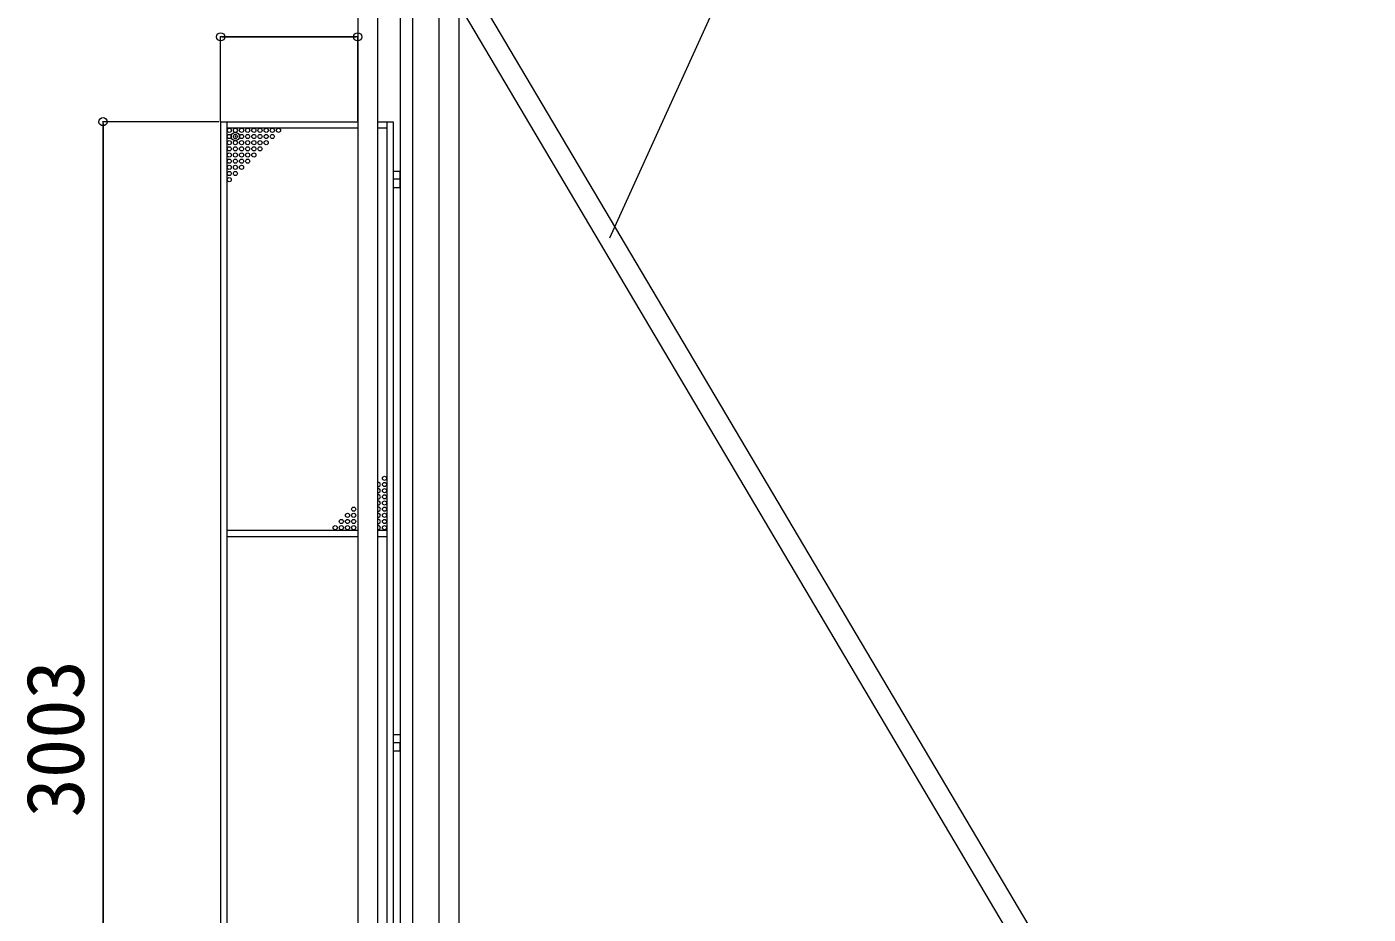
# Model space of a CAD drawing. Units: millimetres, scale not verified. Extents: x -9305 to 9305, y -6415 to 6415.
# Drawn here: x 1664 to 4929, y -2089 to 71 of the extents above; entities that cross this region are included whole.
import ezdxf
from ezdxf.enums import TextEntityAlignment as Align

# ---------------------------------------------------------------- set-up
doc = ezdxf.new("R2010")
doc.units = ezdxf.units.MM
doc.header["$LTSCALE"] = 40
doc.header["$PDMODE"] = 32
doc.header["$PDSIZE"] = 20
for name, color, linetype, lineweight in [('0-0_0', 134, 'Continuous', 18), ('0-2_ACCG-3018', 134, 'Continuous', 18), ('0-3_CLG-36', 134, 'Continuous', 18), ('0-9_TEXT', 134, 'Continuous', 18), ('0-A_ﾒッｼュﾊﾟﾈﾙ用ﾌﾞﾛッｸ', 134, 'Continuous', 18), ('0-D_寸法', 134, 'Continuous', 18)]:
    doc.layers.add(name, color=color, linetype=linetype, lineweight=lineweight)
doc.styles.add('ＭＳ ゴシック', font='')
doc.styles.get('ＭＳ ゴシック').set_extended_font_data('MS Gothic')

msp = doc.modelspace()

# ---------------------------------------------------------------- linework, layer by layer
at = {"layer": '0-0_0'}
for p, q in [((2131.51, -160.4), (1848.34, -160.4)), ((1849.34, -3163.4), (1849.34, -160.4)), ((1849.34, -164.4), (1849.34, -3159.4))]:
    msp.add_line(p, q, dxfattribs=at)
for centre in [(2519.51, -1043.4), (2519.51, -1058.4), (2519.51, -1073.4), (2519.51, -1088.4), (2519.51, -1103.4), (2519.51, -1118.4), (2519.51, -1133.4), (2519.51, -1148.4)]:
    msp.add_arc(centre, 5, 250.372, 109.628, dxfattribs=at)
msp.add_point((1849.34, -160.4), dxfattribs=at)
at = {"layer": '0-2_ACCG-3018'}
for centre in [(2534.51, -1028.4), (2534.51, -1043.4), (2534.51, -1058.4), (2534.51, -1073.4), (2459.51, -1103.4), (2534.51, -1088.4), (2534.51, -1103.4), (2429.51, -1133.4), (2444.51, -1118.4), (2444.51, -1133.4), (2459.51, -1118.4), (2459.51, -1133.4), (2534.51, -1118.4), (2534.51, -1133.4), (2414.51, -1148.4), (2429.51, -1148.4), (2444.51, -1148.4), (2459.51, -1148.4), (2534.51, -1148.4)]:
    msp.add_circle(centre, 5, dxfattribs=at)
at = {"layer": '0-3_CLG-36'}
for p, q in [((2469.23, 531.63), (2469.23, -2822.33)), ((2517.83, 456.75), (2517.83, -2821.47)), ((2572.51, 364.75), (2572.51, -3168.41)), ((2602.51, 314.28), (2602.51, -3168.41)), ((2725.44, 208.27), (4707.36, -3137.55)), ((2666.53, 193.87), (2666.53, -2821.47)), ((2681.68, 181.02), (4662.57, -3163.07)), ((2715.13, 124.54), (2715.13, -2822.33)), ((2135.51, -160.4), (2135.51, -3163.4)), ((2135.51, -160.4), (2469.23, -160.4)), ((2150.51, -160.4), (2150.51, -3163.4)), ((2517.83, -160.4), (2555.51, -160.4)), ((2540.51, -160.4), (2540.51, -3163.4)), ((2555.51, -160.4), (2555.51, -3163.4)), ((2150.51, -175.4), (2469.23, -175.4)), ((2517.83, -175.4), (2540.51, -175.4)), ((2555.53, -280.4), (2572.53, -280.4)), ((2572.53, -300.4), (2555.23, -300.4)), ((2150.51, -1154.4), (2469.23, -1154.4)), ((2150.51, -1170.4), (2469.23, -1170.4)), ((2517.83, -1154.4), (2540.51, -1154.4)), ((2517.83, -1170.4), (2540.51, -1170.4))]:
    msp.add_line(p, q, dxfattribs=at)
for points in [[(2555.23, -320.4), (2572.53, -320.4), (2572.53, -280.4)], [(2555.53, -1651.9), (2572.53, -1651.9), (2572.53, -1671.9), (2555.53, -1671.9)], [(2555.23, -1691.9), (2572.53, -1691.9), (2572.53, -1671.91), (2555.23, -1671.91)]]:
    msp.add_lwpolyline(points, dxfattribs=at)
at = {"layer": '0-9_TEXT'}
msp.add_lwpolyline([(3083.42, -443.39), (3404.66, 264.93), (4929.21, 264.93)], dxfattribs=at)
at = {"layer": '0-A_ﾒッｼュﾊﾟﾈﾙ用ﾌﾞﾛッｸ'}
for centre in [(2156.51, -181.4), (2156.51, -196.4), (2171.51, -181.4), (2171.51, -196.4), (2186.51, -181.4), (2186.51, -196.4), (2201.51, -181.4), (2201.51, -196.4), (2216.51, -181.4), (2216.51, -196.4), (2231.51, -181.4), (2231.51, -196.4), (2246.51, -181.4), (2246.51, -196.4), (2261.51, -181.4), (2261.51, -196.4), (2276.51, -181.4), (2156.51, -211.4), (2156.51, -226.4), (2171.51, -211.4), (2171.51, -226.4), (2186.51, -211.4), (2186.51, -226.4), (2201.51, -211.4), (2201.51, -226.4), (2216.51, -211.4), (2216.51, -226.4), (2231.51, -211.4), (2231.51, -226.4), (2246.51, -211.4), (2156.51, -241.4), (2156.51, -256.4), (2171.51, -241.4), (2171.51, -256.4), (2186.51, -241.4), (2186.51, -256.4), (2201.51, -241.4), (2201.51, -256.4), (2216.51, -241.4), (2156.51, -271.4), (2156.51, -286.4), (2171.51, -271.4), (2171.51, -286.4), (2186.51, -271.4), (2156.51, -301.4)]:
    msp.add_circle(centre, 5, dxfattribs=at)
msp.add_point((2171.51, -196.4), dxfattribs=at)
at = {"layer": '0-D_寸法'}
for p, q in [((2135.51, -160.4), (2135.51, 47.31)), ((2469.23, 46.31), (2135.51, 46.31)), ((2139.51, 46.31), (2465.23, 46.31)), ((2469.23, -158.4), (2469.23, 47.31))]:
    msp.add_line(p, q, dxfattribs=at)
for p in [(2135.51, 46.31), (2469.23, 46.31)]:
    msp.add_point(p, dxfattribs=at)

# ---------------------------------------------------------------- texts
at = {"layer": '0-0_0', "style": 'ＭＳ ゴシック'}
msp.add_text('3003', height=140.8, rotation=90, dxfattribs=at).set_placement((1845.07, -1853.9), align=Align.BOTTOM_LEFT)

doc.saveas('drawing.dxf')
